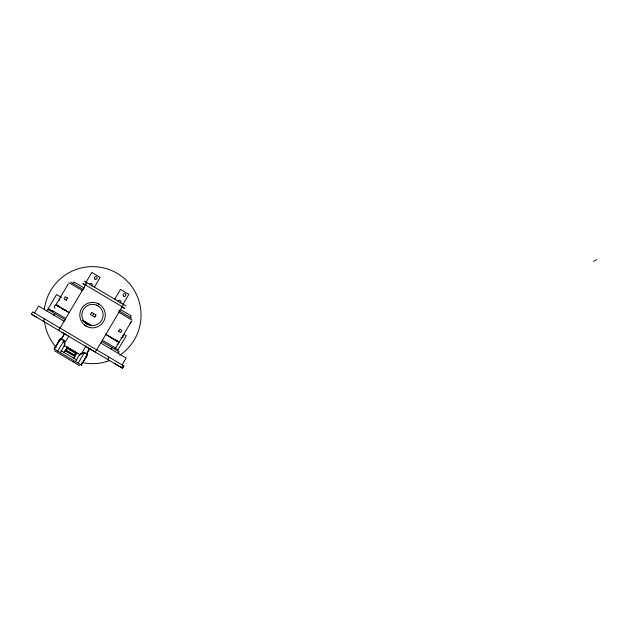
<?xml version="1.0" encoding="UTF-8"?>
<svg xmlns="http://www.w3.org/2000/svg" width="628" height="628" viewBox="0 0 628 628"><rect width="100%" height="100%" fill="white"/><g stroke="black" fill="none" stroke-linecap="round" stroke-linejoin="round"><path stroke-width="0.94" d="M63.907 341.86L64.692 340.714L60.304 338.516L54.118 348.948L81.42 365.143M64.229 346.067L64.613 343.461L63.318 341.514L64.558 342.912L64.637 345.125L60.335 352.638M64.755 344.513L64.778 344.058M78.202 363.235L84.411 352.418M64.48 345.549L64.629 345.078L64.315 345.895M64.276 345.965L64.503 345.494M58.333 341.907L59.77 339.41L60.641 339.921M86.688 355.738L85.675 357.481M85.102 358.455L85.392 357.96M36.848 317.407L31.4 314.173L32.758 311.888L123.928 365.983L122.57 368.267L114.218 363.314M34.587 312.98L38.653 306.126L64.197 321.277M46.708 310.899L47.626 309.353L65.328 319.856M47.759 309.431L56.598 294.532L61.607 297.499M43.175 321.159L44.533 318.875M53.859 315.146L54.777 313.592M72.997 283.471L73.916 281.917L84.411 288.142M66.183 300.137L67.424 298.049M85.494 283.118L91.845 272.411L100.19 277.364L94.294 287.294M58.663 330.352L86.931 282.702M54.33 349.074L60.987 338.516M58.255 342.448L59.213 340.847M61.214 339.089L64.621 333.35M61.418 339.214L64.825 333.468M57.658 351.044L64.189 340.415M64.535 343.281L68.915 335.901M64.056 352.457L67.204 347.08M65.799 350.353L67.51 347.339L76.624 352.748L74.858 355.723L65.744 350.322M65.979 350.463L65.626 351.052L66.034 350.495M67.824 347.527L66.278 350.236L74.732 355.252L76.286 352.544M91.657 312.43L90.353 314.479L94.71 317.061L95.951 314.973L91.594 312.391M69.81 349.356L69.991 349.765L69.881 349.349M70.901 350.306L71.121 350.487M92.481 315.743L93.721 313.655M73.507 351.499L73.735 351.688M94.647 317.022L95.88 314.934M74.748 352.638L74.646 352.23M74.261 356.178L74.614 355.581M74.795 355.691L76.121 353.454M73.821 358.25L76.977 352.873M72.981 361.752L73.335 361.155M73.052 361.791L73.405 361.202M75.525 361.649C77.213 359.522 79.269 351.46 83.854 353.697C82.496 352.222 79.065 355.048 79.756 354.616M81.098 354.216L85.965 346.012M114.618 299.352L120.505 289.414L128.85 294.367L122.962 304.297M86.35 354.004L89.27 349.082M86.554 354.121L89.961 348.383M81.177 365.001L86.829 355.464M81.389 365.127L87.606 354.718L83.948 352.135L83.32 353.376L81.138 353.533M123.59 304.447L95.315 352.096L31.4 314.173M118.621 331.246L119.862 329.166L121.965 330.414L120.725 332.495L118.245 331.027M111.078 349.097L111.996 347.543M130.216 317.415L131.134 315.868L119.94 309.227M107.765 359.483L109.123 357.199M131.464 321.379L130.051 323.765M131.417 321.355L115.623 348.085L102.529 340.313M117.381 350.738L126.22 335.839L123.716 334.355M118.229 353.336L119.147 351.79L101.665 341.412M122.083 364.892L126.149 358.039L100.794 342.99M121.4 367.576L122.75 365.292M122.436 368.189L123.787 365.904M85.573 358.062L87.041 355.66M59.056 341.106L60.021 339.552M79.418 355.079L79.717 354.655L79.45 355.024M593.499 261.279L596.6 259.733M86.374 353.98L86.797 353.831M81.13 353.627L81.577 353.478M97.599 303.418L99.483 304.415M96.563 305.169L98.423 306.189M87.63 324.386L85.84 323.239M86.499 326.293L84.717 325.123M84.411 281.203L126.11 305.946M83.053 283.487L124.752 308.23M82.833 283.832L85.753 285.567M121.235 306.621L124.548 308.584M70.901 282.223L83.493 289.689M118.794 310.64L131.676 318.286M68.994 282.702L82.519 290.725M118.409 312.022L132.17 320.186M68.287 283.895L55.947 304.698L69.465 312.72M67.683 298.206L65.233 296.754L63.993 298.834L66.442 300.294M56.355 304.698L56.763 304.941M57.117 305.153L57.58 305.428M58.153 305.765L59.613 306.637M64.959 309.808L66.293 310.593M83.508 320.806L91.594 325.61M115.591 339.842L116.384 340.313M117.067 340.721L118.127 341.349M82.323 320.351L91.193 325.61M105.355 334.018L119.124 342.181M55.884 304.823L68.821 312.501M84.537 321.826L90.204 325.186M105.959 334.536L119.053 342.307M56.065 305.169L56.653 305.522M57.085 305.773L59.895 307.445M61.921 308.646L64.331 310.075M84.388 321.976L90.11 325.375M110.238 337.315L111.494 338.06M112.663 338.751L114.712 339.968M115.591 340.494L118.645 342.299M52.454 310.601L65.391 318.278M48.293 308.536L53.294 311.504M114.524 347.834L117.907 349.843M61.913 332.283L62.769 332.785M63.255 333.076L63.923 333.468M64.739 333.955L65.312 334.3M65.712 334.536L66.293 334.873M85.212 346.106L122.57 368.267M60.547 338.657L64.684 341.114M84.388 352.803L87.606 354.718M64.26 345.329L79.921 354.624M67.643 347.826L76.145 352.865M72.542 350.981L72.408 351.201M67.29 348.422L75.76 353.438M65.029 350.699L74.85 356.523M55.209 347.174L55.978 347.629M61.081 350.691L76.742 359.985M81.844 362.976L82.449 363.337M54.605 350.848L79.513 365.629M123.473 365.716L123.928 365.983M61.756 338.971L61.834 339.426M87.284 354.121L87.363 354.569M64.723 343.547L64.77 343.963M44.329 309.667A48.513 48.513 0 0 1 117.632 273.62A48.513 48.513 0 0 1 119.783 355.283M109.617 360.543A48.513 48.513 0 0 1 82.213 362.544M55.892 346.931A48.513 48.513 0 0 1 44.392 321.112M122.892 335.572A1.389 1.389 0 0 1 121.016 337.581M118.307 343.124A1.389 1.389 0 0 1 117.695 344.372M117.373 344.529A1.389 1.389 0 0 1 117.012 344.599M59.291 300.671A1.389 1.389 0 0 1 59.982 298.834M55.036 308.105A1.389 1.389 0 0 1 55.923 305.498M118.174 301.84A1.389 1.389 0 0 1 119.351 300.38A1.389 1.389 0 0 1 120.906 301.416A1.389 1.389 0 0 1 120.003 303.057M89.514 284.829A1.389 1.389 0 0 1 90.683 283.369A1.389 1.389 0 0 1 92.245 284.413A1.389 1.389 0 0 1 91.343 286.054M85.016 325.398A12.748 12.748 0 0 0 105.229 316.488A12.748 12.748 0 0 0 87.41 303.442A12.748 12.748 0 0 0 85.016 325.398M86.593 323.805A10.629 10.629 0 0 0 103.094 315.649A10.629 10.629 0 0 0 87.771 305.444A10.629 10.629 0 0 0 86.593 323.805M123.653 296.11A1.389 1.389 0 0 0 125.836 295.121A1.389 1.389 0 0 0 123.889 293.723A1.389 1.389 0 0 0 123.653 296.11M94.985 279.107A1.389 1.389 0 0 0 97.175 278.11A1.389 1.389 0 0 0 95.221 276.713A1.389 1.389 0 0 0 94.985 279.107"/></g></svg>
